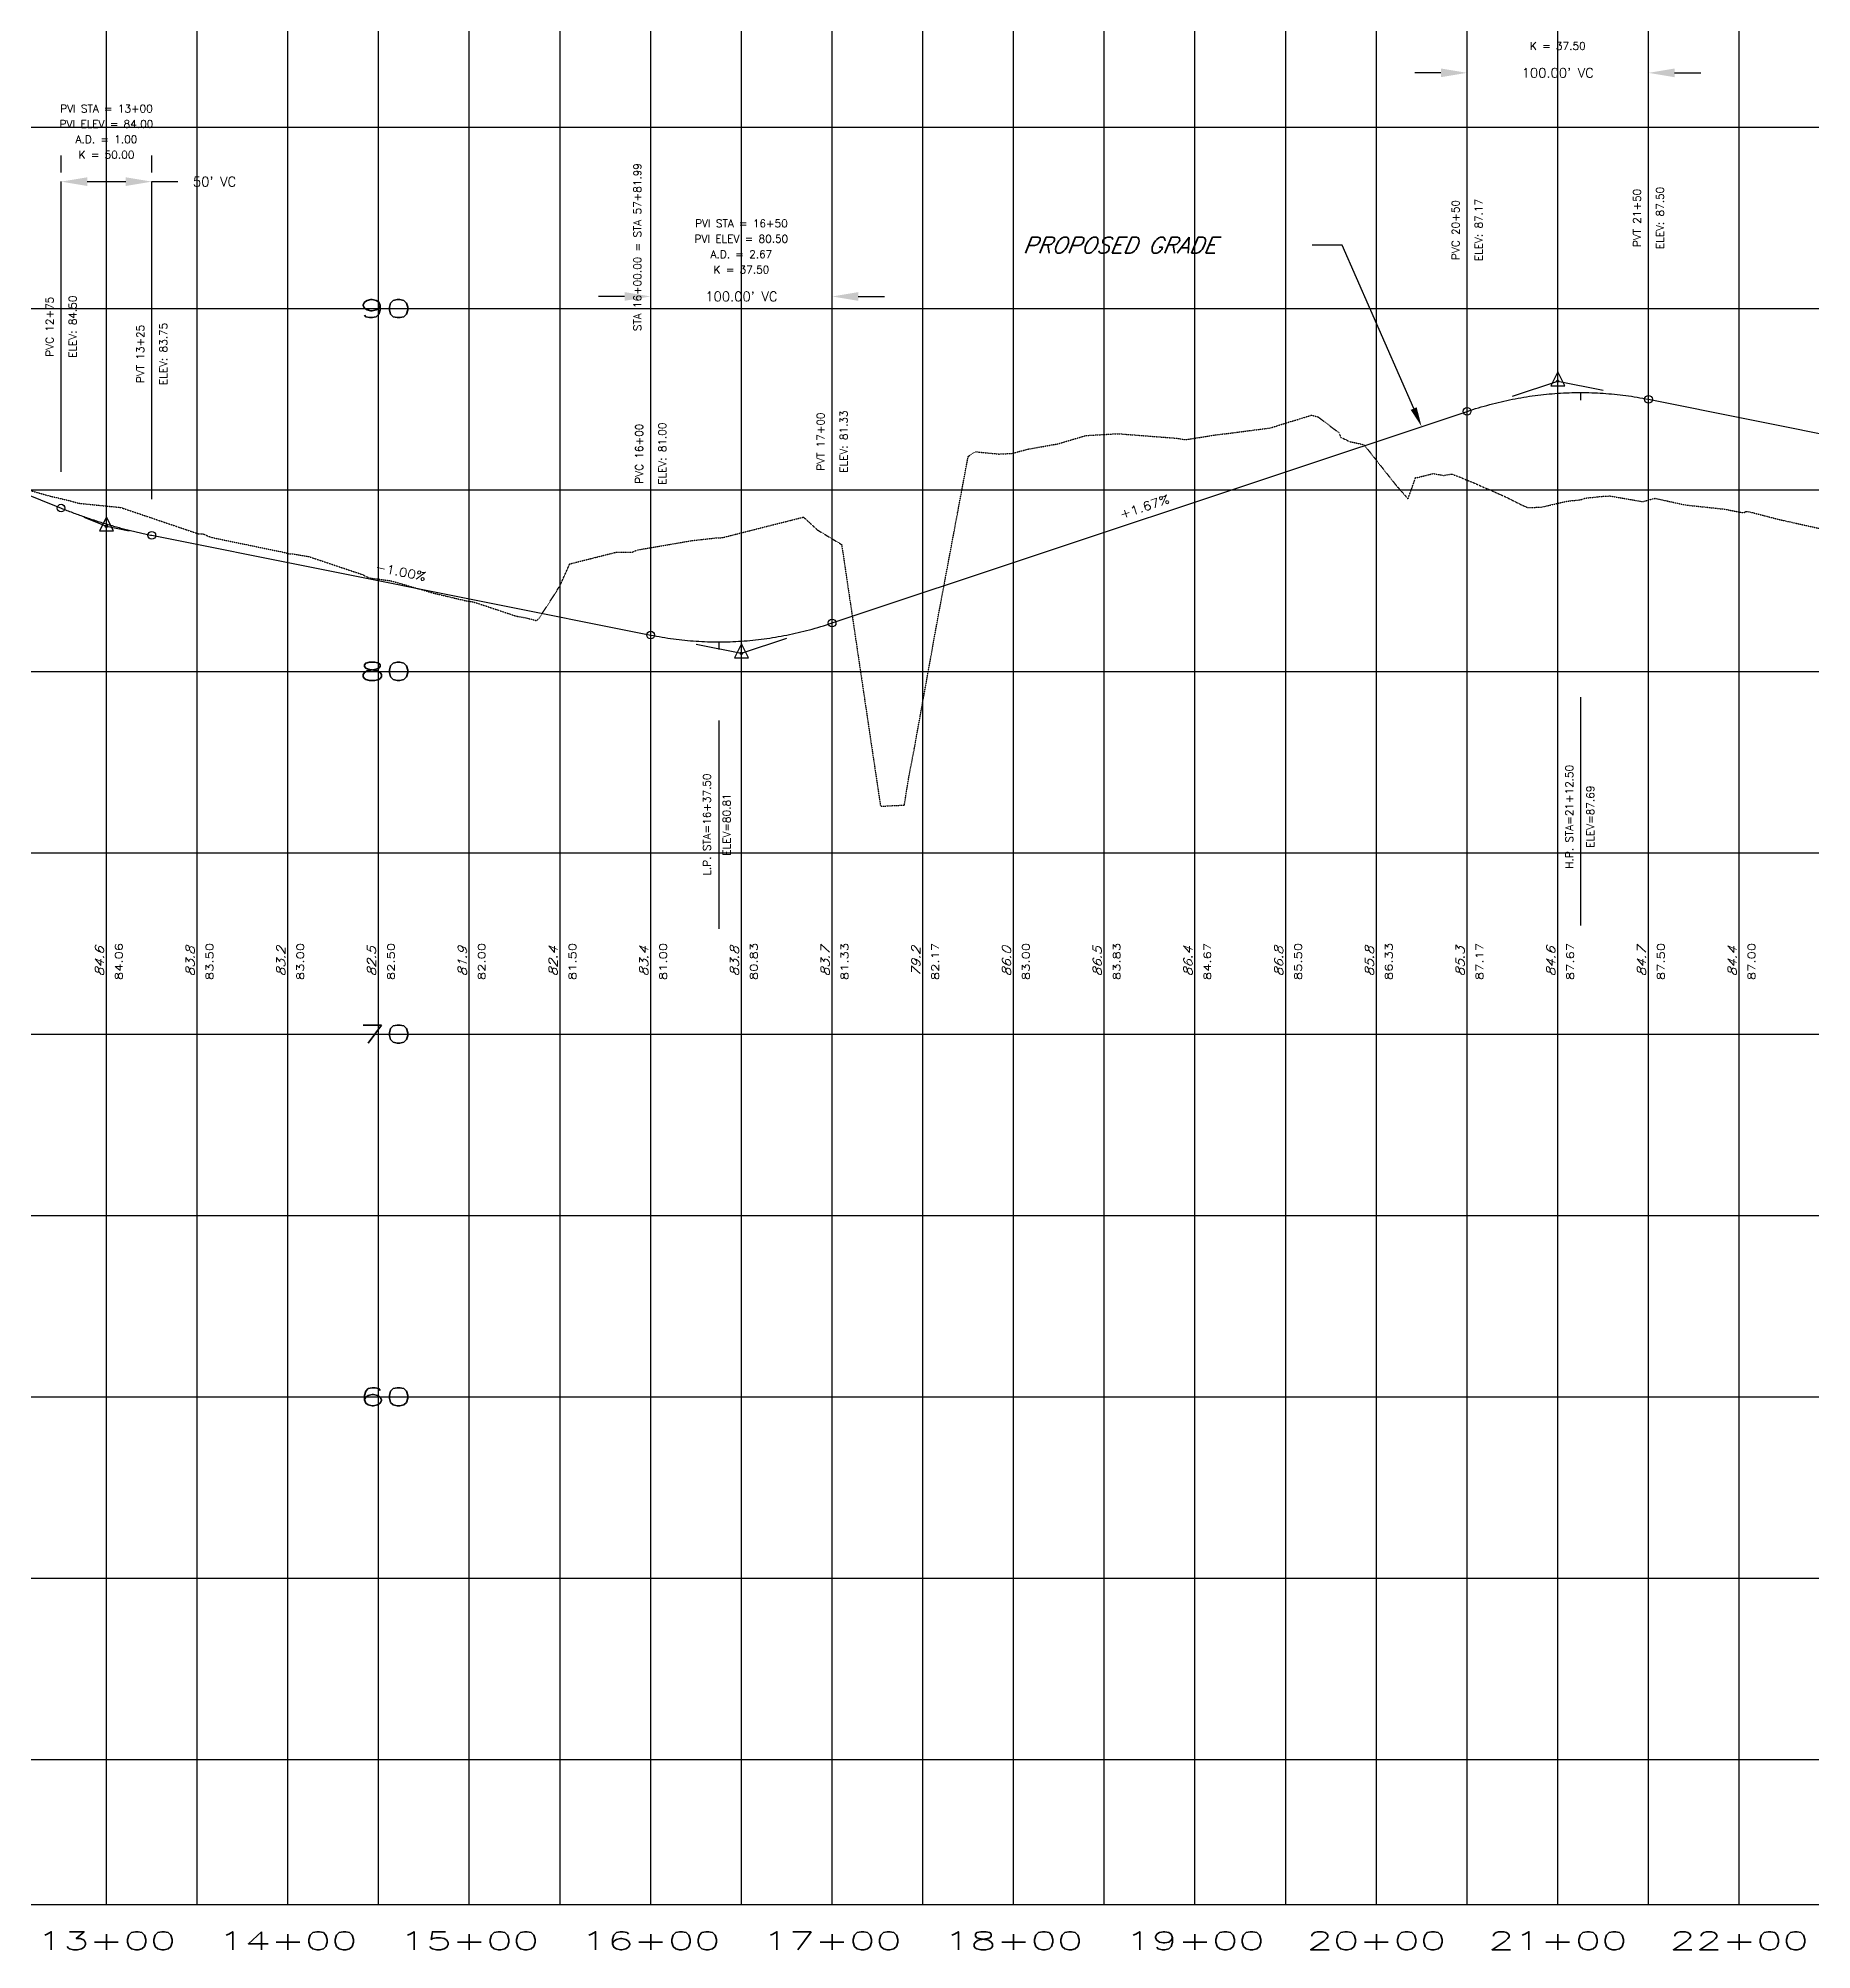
# Model space of a CAD drawing. Header units: inches. Extents: x 42 to 5940, y 215 to 3803.
# Drawn here: x 1392 to 2370, y 215 to 1269 of the extents above; entities that cross this region are included whole.
import ezdxf
from ezdxf.enums import TextEntityAlignment as Align

# ---------------------------------------------------------------- set-up
doc = ezdxf.new("R2010")
doc.units = ezdxf.units.IN
doc.header["$MEASUREMENT"] = 0
doc.linetypes.add('DASHED4', pattern=[0.1875, 0.125, -0.0625])
for name, color, linetype in [('LOOP1PBASE', 6, 'Continuous'), ('LOOP1PEGCT', 3, 'Continuous'), ('LOOP1PFGC', 5, 'Continuous'), ('LOOP1PFGCT', 3, 'Continuous'), ('LOOP1PGRID', 9, 'Continuous'), ('LOOP1PGRIDT', 6, 'Continuous'), ('LOOPPEGC', 3, 'DASHED4'), ('LOOPPFGC', 5, 'Continuous'), ('P2PGT', 5, 'Continuous'), ('P7PGD', 6, 'Continuous'), ('P7PIT', 3, 'Continuous')]:
    doc.layers.add(name, color=color, linetype=linetype)
doc.styles.add('120SL', font='simplex.shx', dxfattribs={"oblique": 22, "height": 8.48})
doc.styles.add('140', font='simplex.shx', dxfattribs={"width": 1.7, "height": 9.944})
doc.styles.add('60', font='simplex.shx', dxfattribs={"width": 1.15, "height": 6})
doc.styles.add('60L', font='simplex.shx', dxfattribs={"height": 5.3})
doc.styles.add('60S', font='simplex.shx', dxfattribs={"width": 1.15, "oblique": 22, "height": 4.8})
doc.styles.add('80CL', font='simplex.shx', dxfattribs={"width": 1.33, "height": 4})
doc.dimstyles.get("Standard").update_dxf_attribs({"dimtxt": 0.18, "dimasz": 0.18, "dimexe": 0.18, "dimexo": 0.0625, "dimgap": 0.09, "dimtad": 0, "dimtih": 1, "dimtoh": 1, "dimdec": 4, "dimzin": 0, "dimdsep": 46, "dimtxsty": 'Standard', "dimcen": 0.09, "dimadec": 0, "dimazin": 0, "dimtfac": 1, "dimtdec": 4, "dimtofl": 0, "dimtmove": 0, "dimatfit": 3, "dimfxl": 1, "dimtolj": 1, "dimtzin": 0, "dimarcsym": 0})

# ---------------------------------------------------------------- blocks, each defined once
blk = doc.blocks.new('PG')
at = {"layer": 'P7PGD'}
for p, q in [((-0.547, 1.251), (-0.753, 1.251)), ((-0.054, 0.124), (-0.547, 1.251))]:
    blk.add_line(p, q, dxfattribs=at)
blk.add_solid([(-0.034, 0.133), (-0.075, 0.115), (0, 0)], dxfattribs=at)
at = {"layer": 'P2PGT', "style": '120SL', "oblique": 22}
blk.add_text('PROPOSED GRADE', height=0.11, dxfattribs=at).set_placement((-2.082, 1.25), align=Align.MIDDLE)
blk = doc.blocks.new('*D17')
at = {"layer": 'DEFPOINTS', "color": 0}
for p in [(2180, 1250), (2280, 1250), (2280, 1250)]:
    blk.add_point(p, dxfattribs=at)
at = {"layer": 'LOOP1PFGCT', "color": 0, "lineweight": -2}
for p, q in [((2180, 1255), (2180, 1264.4)), ((2280, 1255), (2280, 1264.4)), ((2165.6, 1250), (2151.2, 1250)), ((2294.4, 1250), (2308.8, 1250))]:
    blk.add_line(p, q, dxfattribs=at)
at = {"layer": 'LOOP1PFGCT', "color": 0}
for points in [[(2165.6, 1252.4), (2165.6, 1247.6), (2180, 1250)], [(2294.4, 1252.4), (2294.4, 1247.6), (2280, 1250)]]:
    blk.add_solid(points, dxfattribs=at)
at = {"layer": 'LOOP1PFGCT', "color": 0, "insert": (2230, 1250), "char_height": 5.3, "attachment_point": 5, "style": '60L'}
blk.add_mtext("\\A1;100.00' VC", dxfattribs=at)
blk = doc.blocks.new('*D18')
at = {"layer": 'DEFPOINTS', "color": 0}
for p in [(1730, 1126.7), (1830, 1126.7), (1830, 1126.7)]:
    blk.add_point(p, dxfattribs=at)
at = {"layer": 'LOOP1PFGCT', "color": 0, "lineweight": -2}
for p, q in [((1730, 1131.7), (1730, 1141.1)), ((1830, 1131.7), (1830, 1141.1)), ((1715.6, 1126.7), (1701.2, 1126.7)), ((1844.4, 1126.7), (1858.8, 1126.7))]:
    blk.add_line(p, q, dxfattribs=at)
at = {"layer": 'LOOP1PFGCT', "color": 0}
for points in [[(1715.6, 1129.1), (1715.6, 1124.3), (1730, 1126.7)], [(1844.4, 1129.1), (1844.4, 1124.3), (1830, 1126.7)]]:
    blk.add_solid(points, dxfattribs=at)
at = {"layer": 'LOOP1PFGCT', "color": 0, "insert": (1780, 1126.7), "char_height": 5.3, "attachment_point": 5, "style": '60L'}
blk.add_mtext("\\A1;100.00' VC", dxfattribs=at)
blk = doc.blocks.new('*D19')
at = {"layer": 'DEFPOINTS', "color": 0}
for p in [(1405, 1190), (1455, 1190), (1455, 1190)]:
    blk.add_point(p, dxfattribs=at)
at = {"layer": 'LOOP1PFGCT', "color": 0, "lineweight": -2}
for p, q in [((1405, 1195), (1405, 1204.4)), ((1455, 1195), (1455, 1204.4)), ((1419.4, 1190), (1440.6, 1190)), ((1455, 1190), (1469.4, 1190))]:
    blk.add_line(p, q, dxfattribs=at)
at = {"layer": 'LOOP1PFGCT', "color": 0}
for points in [[(1419.4, 1192.4), (1419.4, 1187.6), (1405, 1190)], [(1440.6, 1192.4), (1440.6, 1187.6), (1455, 1190)]]:
    blk.add_solid(points, dxfattribs=at)
at = {"layer": 'LOOP1PFGCT', "color": 0, "insert": (1489.6, 1190), "char_height": 5.3, "attachment_point": 5, "style": '60L'}
blk.add_mtext("\\A1;50' VC", dxfattribs=at)
blk = doc.blocks.new('PVI2')
for p, q in [((0, 0.1), (-0.075, -0.05)), ((0.075, -0.05), (0, 0.1)), ((-0.075, -0.05), (0.075, -0.05))]:
    blk.add_line(p, q)
blk.add_circle((0, 0), 0.0125)
at = {"flags": 1}
for tag, p in [('K', (0, -0.005)), ('LENGTH', (0, -0.033))]:
    blk.add_attdef(tag, text='', height=0.01, dxfattribs=at).set_placement(p, align=Align.CENTER)

msp = doc.modelspace()

# ---------------------------------------------------------------- linework, layer by layer
at = {"layer": 'LOOP1PBASE'}
for p, q in [((100, 320), (5911.991, 320)), ((1430, 240), (1430, 320)), ((1480, 240), (1480, 320)), ((1530, 240), (1530, 320)), ((1580, 240), (1580, 320)), ((1630, 240), (1630, 320)), ((1680, 240), (1680, 320)), ((1730, 240), (1730, 320)), ((1780, 240), (1780, 320)), ((1830, 240), (1830, 320)), ((1880, 240), (1880, 320)), ((1930, 240), (1930, 320)), ((1980, 240), (1980, 320)), ((2030, 240), (2030, 320)), ((2080, 240), (2080, 320)), ((2130, 240), (2130, 320)), ((2180, 240), (2180, 320)), ((2230, 240), (2230, 320)), ((2280, 240), (2280, 320)), ((2330, 240), (2330, 320)), ((100, 240), (5911.991, 240))]:
    msp.add_line(p, q, dxfattribs=at)
at = {"layer": 'LOOP1PFGC'}
for p, q in [((1005, 1170), (1405, 1010)), ((1830, 946.66667), (2180, 1063.33333)), ((1455, 995), (1730, 940))]:
    msp.add_line(p, q, dxfattribs=at)
at = {"layer": 'LOOP1PFGC', "flags": 128}
for points in [[(2180, 1063.33333), (2181.5625, 1063.84766), (2183.125, 1064.34896), (2184.6875, 1064.83724), (2186.25, 1065.3125), (2187.8125, 1065.77474), (2189.375, 1066.22396), (2190.9375, 1066.66016), (2192.5, 1067.08333), (2194.0625, 1067.49349), (2195.625, 1067.89062), (2197.1875, 1068.27474), (2198.75, 1068.64583), (2200.3125, 1069.00391), (2201.875, 1069.34896), (2203.4375, 1069.68099), (2205, 1070), (2206.5625, 1070.30599), (2208.125, 1070.59896), (2209.6875, 1070.87891), (2211.25, 1071.14583), (2212.8125, 1071.39974), (2214.375, 1071.64062), (2215.9375, 1071.86849), (2217.5, 1072.08333), (2219.0625, 1072.28516), (2220.625, 1072.47396), (2222.1875, 1072.64974), (2223.75, 1072.8125), (2225.3125, 1072.96224), (2226.875, 1073.09896), (2228.4375, 1073.22266), (2230, 1073.33333), (2231.5625, 1073.43099), (2233.125, 1073.51562), (2234.6875, 1073.58724), (2236.25, 1073.64583), (2237.8125, 1073.69141), (2239.375, 1073.72396), (2240.9375, 1073.74349), (2242.5, 1073.75), (2244.0625, 1073.74349), (2245.625, 1073.72396), (2247.1875, 1073.69141), (2248.75, 1073.64583), (2250.3125, 1073.58724), (2251.875, 1073.51562), (2253.4375, 1073.43099), (2255, 1073.33333), (2256.5625, 1073.22266), (2258.125, 1073.09896), (2259.6875, 1072.96224), (2261.25, 1072.8125), (2262.8125, 1072.64974), (2264.375, 1072.47396), (2265.9375, 1072.28516), (2267.5, 1072.08333), (2269.0625, 1071.86849), (2270.625, 1071.64062), (2272.1875, 1071.39974), (2273.75, 1071.14583), (2275.3125, 1070.87891), (2276.875, 1070.59896), (2278.4375, 1070.30599), (2280, 1070)], [(1405, 1010), (1405.78125, 1009.68872), (1406.5625, 1009.37988), (1407.34375, 1009.07349), (1408.125, 1008.76953), (1408.90625, 1008.46802), (1409.6875, 1008.16895), (1410.46875, 1007.87231), (1411.25, 1007.57812), (1412.03125, 1007.28638), (1412.8125, 1006.99707), (1413.59375, 1006.71021), (1414.375, 1006.42578), (1415.15625, 1006.1438), (1415.9375, 1005.86426), (1416.71875, 1005.58716), (1417.5, 1005.3125), (1418.28125, 1005.04028), (1419.0625, 1004.77051), (1419.84375, 1004.50317), (1420.625, 1004.23828), (1421.40625, 1003.97583), (1422.1875, 1003.71582), (1422.96875, 1003.45825), (1423.75, 1003.20312), (1424.53125, 1002.95044), (1425.3125, 1002.7002), (1426.09375, 1002.45239), (1426.875, 1002.20703), (1427.65625, 1001.96411), (1428.4375, 1001.72363), (1429.21875, 1001.4856), (1430, 1001.25), (1430.78125, 1001.01685), (1431.5625, 1000.78613), (1432.34375, 1000.55786), (1433.125, 1000.33203), (1433.90625, 1000.10864), (1434.6875, 999.8877), (1435.46875, 999.66919), (1436.25, 999.45312), (1437.03125, 999.2395), (1437.8125, 999.02832), (1438.59375, 998.81958), (1439.375, 998.61328), (1440.15625, 998.40942), (1440.9375, 998.20801), (1441.71875, 998.00903), (1442.5, 997.8125), (1443.28125, 997.61841), (1444.0625, 997.42676), (1444.84375, 997.23755), (1445.625, 997.05078), (1446.40625, 996.86646), (1447.1875, 996.68457), (1447.96875, 996.50513), (1448.75, 996.32812), (1449.53125, 996.15356), (1450.3125, 995.98145), (1451.09375, 995.81177), (1451.875, 995.64453), (1452.65625, 995.47974), (1453.4375, 995.31738), (1454.21875, 995.15747), (1455, 995)], [(1730, 940), (1731.5625, 939.69401), (1733.125, 939.40104), (1734.6875, 939.12109), (1736.25, 938.85417), (1737.8125, 938.60026), (1739.375, 938.35937), (1740.9375, 938.13151), (1742.5, 937.91667), (1744.0625, 937.71484), (1745.625, 937.52604), (1747.1875, 937.35026), (1748.75, 937.1875), (1750.3125, 937.03776), (1751.875, 936.90104), (1753.4375, 936.77734), (1755, 936.66667), (1756.5625, 936.56901), (1758.125, 936.48438), (1759.6875, 936.41276), (1761.25, 936.35417), (1762.8125, 936.30859), (1764.375, 936.27604), (1765.9375, 936.25651), (1767.5, 936.25), (1769.0625, 936.25651), (1770.625, 936.27604), (1772.1875, 936.30859), (1773.75, 936.35417), (1775.3125, 936.41276), (1776.875, 936.48438), (1778.4375, 936.56901), (1780, 936.66667), (1781.5625, 936.77734), (1783.125, 936.90104), (1784.6875, 937.03776), (1786.25, 937.1875), (1787.8125, 937.35026), (1789.375, 937.52604), (1790.9375, 937.71484), (1792.5, 937.91667), (1794.0625, 938.13151), (1795.625, 938.35937), (1797.1875, 938.60026), (1798.75, 938.85417), (1800.3125, 939.12109), (1801.875, 939.40104), (1803.4375, 939.69401), (1805, 940), (1806.5625, 940.31901), (1808.125, 940.65104), (1809.6875, 940.99609), (1811.25, 941.35417), (1812.8125, 941.72526), (1814.375, 942.10937), (1815.9375, 942.50651), (1817.5, 942.91667), (1819.0625, 943.33984), (1820.625, 943.77604), (1822.1875, 944.22526), (1823.75, 944.6875), (1825.3125, 945.16276), (1826.875, 945.65104), (1828.4375, 946.15234), (1830, 946.66667)]]:
    msp.add_lwpolyline(points, dxfattribs=at)
at = {"layer": 'LOOP1PFGCT'}
for p, q in [((2180, 1083.33333), (2180, 1250)), ((2280, 1090), (2280, 1250)), ((1405, 1030), (1405, 1190)), ((1455, 1015), (1455, 1190)), ((1730, 960), (1730, 1126.66667)), ((1830, 966.66667), (1830, 1126.66667)), ((2205, 1071.66667), (2230, 1080)), ((2230, 1080), (2255, 1075)), ((2242.5, 1073.75), (2242.5, 1069.51)), ((1417.5, 1005), (1430, 1000)), ((1430, 1000), (1442.5, 997.5)), ((1780, 930), (1805, 938.33333)), ((1755, 935), (1780, 930)), ((1767.5, 936.25), (1767.5, 932.01)), ((2242.5, 905.70332), (2242.5, 779.84133)), ((1767.5, 892.97026), (1767.5, 778.06105))]:
    msp.add_line(p, q, dxfattribs=at)
for centre in [(2180, 1063.33333), (2280, 1070), (1405, 1010), (1455, 995), (1830, 946.66667), (1730, 940)]:
    msp.add_circle(centre, 2.12, dxfattribs=at)
at = {"layer": 'LOOP1PGRID'}
for p, q in [((1430, 320), (1430, 1920)), ((1480, 320), (1480, 1920)), ((1530, 320), (1530, 1920)), ((1580, 320), (1580, 1920)), ((1630, 320), (1630, 1920)), ((1680, 320), (1680, 1920)), ((1730, 320), (1730, 1920)), ((1780, 320), (1780, 1920)), ((1830, 320), (1830, 1920)), ((1880, 320), (1880, 1920)), ((1930, 320), (1930, 1920)), ((1980, 320), (1980, 1920)), ((2030, 320), (2030, 1920)), ((2080, 320), (2080, 1920)), ((2130, 320), (2130, 1920)), ((2180, 320), (2180, 1920)), ((2230, 320), (2230, 1920)), ((2280, 320), (2280, 1920)), ((2330, 320), (2330, 1920)), ((100, 1220), (5911.991, 1220)), ((100, 1120), (5911.991, 1120)), ((100, 1020), (5911.991, 1020)), ((100, 920), (5911.991, 920)), ((100, 820), (5911.991, 820)), ((100, 720), (5911.991, 720)), ((100, 620), (5911.991, 620)), ((100, 520), (5911.991, 520)), ((100, 420), (5911.991, 420))]:
    msp.add_line(p, q, dxfattribs=at)
at = {"layer": 'LOOPPEGC', "flags": 128}
msp.add_lwpolyline([(100, 1852.53521), (103.74775, 1849.95671), (105.83689, 1849.84653), (116.90705, 1841.89081), (122.22956, 1841.06952), (131.18519, 1835.14973), (131.18678, 1835.20761), (132.44536, 1833.14277), (134.12642, 1831.92217), (147.36943, 1822.36225), (157.52113, 1812.31351), (175.80203, 1804.37002), (176.70368, 1803.28428), (178.1277, 1803.38319), (178.85228, 1802.94789), (179.71899, 1802.41665), (181.88519, 1800.11768), (184.03853, 1797.82772), (187.21295, 1796.36302), (189.05646, 1795.1141), (192.22286, 1793.81256), (196.32336, 1792.18392), (197.11112, 1791.61037), (197.8907, 1791.07978), (201.99573, 1789.28738), (202.88246, 1788.78728), (206.99777, 1787.16205), (207.87621, 1786.66699), (211.99373, 1784.87589), (212.63019, 1784.52718), (216.12414, 1782.74412), (216.74588, 1782.40211), (220.25823, 1780.61028), (221.08572, 1780.28179), (225.26575, 1777.97269), (226.07182, 1777.65217), (230.27182, 1775.49765), (230.70755, 1775.31105), (231.63364, 1775.0175), (234.6318, 1773.68021), (236.25932, 1772.65277), (237.10303, 1771.97368), (256.56914, 1759.3943), (258.85005, 1758.01577), (261.14744, 1756.53719), (262.21475, 1755.88752), (264.53041, 1754.39508), (266.86115, 1752.89514), (269.21528, 1751.2802), (280.24744, 1744.11831), (282.67602, 1742.55079), (283.05427, 1742.35327), (285.50391, 1740.7561), (287.99734, 1739.13068), (290.53431, 1737.47445), (300.85083, 1730.77605), (303.42937, 1729.09235), (304.01193, 1728.66872), (306.64457, 1726.95937), (310.64787, 1723.28358), (313.27921, 1721.47676), (314.64264, 1720.51289), (316.00883, 1719.65271), (316.66287, 1718.68314), (323.49574, 1712.34224), (332.50515, 1705.7432), (335.24254, 1703.33533), (345.76525, 1693.59673), (348.47494, 1691.10053), (350.63704, 1689.25407), (352.80437, 1687.2879), (363.3796, 1677.56212), (366.05517, 1674.55199), (368.75421, 1671.61726), (371.48309, 1668.64705), (374.26304, 1665.51747), (374.76017, 1664.95339), (377.58545, 1662.21974), (380.46039, 1659.44297), (383.37403, 1656.50891), (393.27952, 1647.40646), (397.22487, 1644.42136), (400.76026, 1640.0558), (411.07556, 1630.20847), (421.99139, 1620.87813), (432.72848, 1610.50097), (439.92562, 1605.49469), (442.70706, 1602.60075), (445.45699, 1599.63599), (448.183, 1596.80475), (450.89699, 1593.98067), (451.96279, 1592.78184), (474.3294, 1568.57831), (476.85806, 1566.26331), (479.40558, 1563.82112), (481.93487, 1561.5164), (484.50531, 1559.06763), (486.12915, 1557.64093), (487.77563, 1556.0863), (489.03166, 1554.45616), (493.12375, 1549.12254), (493.89082, 1548.2), (497.00032, 1546.91019), (498.19892, 1547.37615), (508.98054, 1536.69592), (518.60328, 1528.75375), (521.95666, 1526.1348), (525.82869, 1522.92892), (528.31696, 1520.86876), (530.79663, 1518.80933), (532.85784, 1517.37362), (533.67759, 1516.55746), (535.33432, 1515.92872), (538.09915, 1514.17172), (538.47653, 1513.95422), (538.74127, 1513.83637), (538.77066, 1513.75578), (540.27425, 1512.50791), (545.73616, 1505.87229), (546.12897, 1505.02208), (555.88954, 1495.09588), (561.9584, 1488.97255), (565.53494, 1485.35207), (567.20241, 1483.40874), (567.22531, 1483.40874), (576.51334, 1473.0906), (581.72424, 1465.63158), (595.49262, 1451.52432), (596.32858, 1451.17906), (596.35148, 1451.17906), (598.26548, 1450.22219), (609.3141, 1439.32214), (610.53693, 1437.88929), (610.64826, 1437.71524), (616.40376, 1432.25718), (625.45474, 1418.47527), (625.47765, 1418.47527), (627.43332, 1415.48924), (635.02601, 1407.54818), (654.58091, 1387.81384), (654.60381, 1387.81384), (661.92925, 1380.55707), (662.62591, 1379.8241), (662.6294, 1379.81994), (662.67567, 1379.78456), (662.73963, 1379.73876), (662.83361, 1379.6677), (662.98568, 1379.55279), (664.00343, 1378.78428), (683.70708, 1363.39897), (683.72998, 1363.39897), (684.84755, 1362.55071), (692.02184, 1358.10497), (692.09749, 1358.0604), (692.5394, 1357.8), (693.34134, 1357.31659), (693.7615, 1357.06331), (695.68468, 1355.91614), (698.51102, 1354.4159), (701.11822, 1352.70279), (711.22757, 1346.39281), (712.83324, 1345.36202), (712.85614, 1345.36202), (718.41403, 1341.7871), (727.76284, 1336.03093), (731.31365, 1333.88439), (734.68357, 1331.72443), (737.89337, 1329.79033), (738.79578, 1329.21104), (738.81199, 1329.21104), (740.91627, 1327.86361), (743.31788, 1326.31883), (745.71077, 1324.89341), (748.67731, 1322.99572), (751.63868, 1321.10134), (762.31019, 1314.55393), (765.35644, 1312.60195), (768.40516, 1310.77378), (771.13378, 1308.94844), (773.85921, 1307.24682), (786.78061, 1300.85925), (789.78429, 1299.29912), (792.77022, 1297.62594), (795.76658, 1295.95025), (798.75104, 1294.39736), (801.74191, 1292.72489), (804.72705, 1291.05216), (807.71291, 1289.49851), (810.6995, 1287.82499), (823.8958, 1281.40485), (826.45007, 1279.99562), (829.00152, 1278.58728), (831.93605, 1276.70782), (834.87367, 1274.82554), (837.81637, 1272.94001), (840.77091, 1271.04606), (863.23591, 1257.45935), (866.13559, 1255.48353), (869.02968, 1253.62344), (871.94034, 1251.75734), (874.85613, 1249.88794), (877.45719, 1248.13126), (880.06057, 1246.49033), (882.56003, 1245.4321), (886.89825, 1241.55651), (889.38214, 1240.09166), (900.2051, 1234.19067), (903.14983, 1232.65583), (906.104, 1231.11829), (909.06822, 1229.69995), (912.02732, 1228.16599), (914.97925, 1226.75574), (917.92181, 1225.23226), (920.86136, 1223.70833), (931.57653, 1217.87646), (934.56976, 1216.44165), (935.7882, 1215.84507), (936.99719, 1215.12846), (939.98518, 1213.22113), (942.96297, 1211.1964), (948.92286, 1207.15207), (957.61367, 1201.2588), (963.49334, 1197.26582), (965.8737, 1195.62418), (967.74932, 1194.45327), (969.62216, 1193.16884), (972.54564, 1191.41958), (975.46045, 1189.67112), (986.86791, 1181.89774), (989.74698, 1180.17393), (992.62105, 1178.33844), (995.49011, 1176.62073), (998.34955, 1174.90479), (1001.0568, 1173.30769), (1003.76678, 1171.70792), (1015.86466, 1164.94505), (1018.72514, 1163.2274), (1021.59263, 1161.50825), (1021.67856, 1161.4237), (1027.4079, 1157.98195), (1033.15716, 1154.5268), (1045.10415, 1147.8), (1047.80545, 1146.19045), (1050.5129, 1144.58153), (1051.88632, 1144.02819), (1053.40109, 1143.38201), (1056.40165, 1142.22392), (1059.51954, 1140.90178), (1068.87515, 1137.34699), (1071.97053, 1136.14774), (1075.19381, 1134.92685), (1078.50863, 1133.53535), (1079.22785, 1133.25937), (1082.57984, 1132.84113), (1088.78732, 1130.48247), (1092.22998, 1130.06238), (1094.58292, 1129.69402), (1094.59854, 1129.69402), (1095.70674, 1129.49361), (1099.31506, 1128.98623), (1101.42909, 1128.64827), (1103.60686, 1128.30319), (1111.27866, 1126.49305), (1114.97601, 1125.24276), (1118.81818, 1123.78185), (1122.84117, 1122.4481), (1126.95948, 1120.91306), (1129.17825, 1120.22591), (1131.99557, 1119.83724), (1137.29514, 1119.09001), (1137.31075, 1119.09001), (1140.50101, 1118.5375), (1141.84185, 1118.28931), (1143.07476, 1118.06168), (1149.45561, 1117.06231), (1155.68283, 1115.03355), (1163.45782, 1115.35269), (1164.23937, 1115.20451), (1167.27469, 1114.89012), (1180.00735, 1110.78754), (1180.02297, 1110.78754), (1180.6328, 1110.57115), (1188.42064, 1106.9547), (1194.91868, 1105.20513), (1198.20417, 1102.38685), (1206.99627, 1095.19947), (1213.22491, 1090.24674), (1215.57451, 1089.27441), (1218.53479, 1087.00145), (1222.71957, 1085.09287), (1222.73518, 1085.09287), (1226.59265, 1083.24565), (1231.81521, 1079.62882), (1234.09415, 1078.15043), (1236.12656, 1076.82936), (1236.2045, 1076.83561), (1249.49608, 1074.57139), (1251.27939, 1074.38846), (1252.9474, 1074.27889), (1256.06298, 1073.97667), (1257.23524, 1073.82027), (1265.43179, 1070.13474), (1265.4474, 1070.13474), (1270.56807, 1067.75455), (1271.47852, 1067.32996), (1274.76184, 1066.98648), (1279.30022, 1066.40373), (1290.37009, 1062.18238), (1291.50298, 1061.74221), (1291.97528, 1061.5567), (1296.8225, 1064.34833), (1300.54649, 1073.71569), (1305.19286, 1080.38167), (1312.3556, 1094.9539), (1313.0915, 1095.52431), (1316.21023, 1071.43968), (1319.23282, 1044.95722), (1320.05248, 1044.53228), (1323.59132, 1041.991), (1330.83932, 1043.55129), (1333.231, 1042.10379), (1339.67767, 1038.98884), (1344.28861, 1036.87955), (1350.51843, 1046.13805), (1351.61535, 1049.64371), (1352.25995, 1051.73239), (1352.82241, 1053.42149), (1354.31092, 1059.95007), (1356.67213, 1060.78573), (1363.11958, 1040.21741), (1366.09759, 1035.14469), (1367.87689, 1030.71723), (1371.8583, 1024.87415), (1372.80151, 1023.4845), (1378.64324, 1022.10154), (1384.16295, 1020.7911), (1388.93028, 1019.42636), (1392.55512, 1018.38535), (1395.40392, 1017.57398), (1397.70132, 1016.92063), (1410.11282, 1013.99716), (1412.93514, 1013.1482), (1413.59515, 1012.92939), (1415.47224, 1012.59814), (1437.66286, 1010.3823), (1437.91935, 1010.38979), (1438.02648, 1010.36496), (1438.55533, 1010.14387), (1438.56921, 1010.14015), (1438.6056, 1010.12777), (1438.64403, 1010.11466), (1438.72656, 1010.08785), (1438.76982, 1010.07429), (1438.95404, 1009.95945), (1480.73761, 995.80985), (1483.1144, 995.79426), (1484.61656, 995.17816), (1485.37646, 994.87633), (1486.13365, 994.54449), (1486.46769, 994.42741), (1486.80316, 994.30938), (1487.55161, 994.01646), (1488.29661, 993.75567), (1528.78437, 985.41424), (1529.70405, 985.07945), (1530.16041, 984.95047), (1530.59981, 984.80973), (1530.61276, 984.81075), (1531.03248, 984.81597), (1531.42408, 984.81987), (1532.11369, 984.87), (1538.33068, 983.82501), (1541.4285, 983.32011), (1570.97534, 973.40592), (1572.21089, 972.77909), (1573.54718, 972.16661), (1574.9866, 971.50685), (1575.05464, 971.50462), (1576.61788, 971.26125), (1578.30751, 971.06785), (1580.1382, 970.78686), (1582.12696, 970.55727), (1584.24898, 970.24464), (1586.54251, 969.98877), (1586.84703, 969.89422), (1610.09788, 963.1804), (1612.8338, 962.53225), (1615.66766, 961.86072), (1618.62817, 961.1577), (1621.66109, 960.4373), (1624.75741, 959.7039), (1627.96961, 958.94324), (1631.37934, 958.44192), (1632.07466, 958.31655), (1635.34267, 957.26574), (1638.84267, 956.14033), (1646.92639, 953.38031), (1655.88521, 950.42085), (1660.86154, 949.58104), (1667.22774, 947.9426), (1668.61495, 949.52225), (1670.71368, 952.7569), (1678.2145, 964.34521), (1680.67257, 968.73499), (1685.33765, 979.22711), (1710.97381, 985.68493), (1719.92107, 985.79112), (1722.66934, 986.90236), (1752.18203, 992.01976), (1766.25782, 993.60408), (1767.8631, 993.57409), (1768.27936, 993.51096), (1770.08466, 993.87695), (1814.20669, 1005.03712), (1821.97527, 997.89386), (1835.24463, 989.8918), (1850.71188, 885.62676), (1856.68959, 845.58509), (1864.89806, 846.04129), (1869.80203, 846.2), (1872.25367, 861.53341), (1874.858, 874.91851), (1887.89014, 947.09324), (1904.98342, 1038.46047), (1908.9713, 1041.07324), (1922.01535, 1039.80894), (1929.12328, 1040.16236), (1938.06106, 1042.5468), (1954.24721, 1045.39591), (1969.81502, 1050.00668), (1987.36523, 1051.03723), (2020.303, 1048.50879), (2024.57703, 1047.70543), (2041.9375, 1050.44972), (2044.35403, 1050.7844), (2047.13276, 1051.04563), (2053.15523, 1051.82935), (2061.34412, 1052.89716), (2071.65439, 1054.20134), (2071.73638, 1054.22952), (2072.94649, 1054.64557), (2082.02524, 1057.51846), (2084.66159, 1058.28141), (2086.3587, 1058.77453), (2094.24245, 1061.23065), (2094.24527, 1061.23534), (2097.86757, 1060.30173), (2109.24392, 1051.63616), (2109.37089, 1051.28604), (2109.37446, 1051.27822), (2109.39276, 1051.27822), (2110.34639, 1049.06719), (2115.38857, 1046.66515), (2115.47749, 1046.63138), (2116.37127, 1046.45353), (2120.64312, 1045.53171), (2123.19995, 1044.92792), (2141.04998, 1022.35971), (2145.82074, 1016.95901), (2145.83903, 1016.95901), (2147.42161, 1015.06294), (2151.61727, 1026.79821), (2152.47663, 1026.83854), (2161.35268, 1029.04773), (2167.15271, 1028.03419), (2171.42575, 1028.77686), (2175.15426, 1027.45728), (2181.20998, 1024.89463), (2182.26701, 1024.5114), (2182.28531, 1024.5114), (2185.78635, 1023.00194), (2201.26416, 1016.18377), (2209.6541, 1011.9417), (2213.55344, 1010.2314), (2218.71328, 1010.47225), (2218.73158, 1010.47225), (2220.64613, 1010.46105), (2234.22549, 1013.62901), (2236.8004, 1014.02208), (2241.46854, 1014.47402), (2242.72127, 1014.73107), (2243.74719, 1014.8851), (2244.8201, 1015.45932), (2255.15955, 1016.54417), (2255.17785, 1016.54417), (2258.785, 1016.70473), (2276.90642, 1013.57775), (2282.45129, 1015.11764), (2282.45897, 1015.11764), (2283.58009, 1015.41312), (2300.10116, 1011.76433), (2321.681, 1009.44611), (2332.48637, 1007.39916), (2333.78012, 1008.20706), (2335.84535, 1007.90472), (2352.11171, 1003.68882), (2388.79857, 995.58108), (2393.21391, 995.71211), (2398.47582, 995.81746), (2427.17221, 999.04295), (2447.17441, 990.14156), (2462.8805, 984.78883), (2479.75726, 980.00767), (2504.30204, 976.17464), (2508.14702, 976.08708), (2526.95907, 975.86251), (2536.84814, 978.03226), (2561.46211, 982.40213), (2577.84997, 981.22568), (2600.46527, 982.35536), (2616.89003, 990.55263), (2617.28072, 990.66058), (2617.57539, 990.77921), (2644.2011, 995.4854), (2665.28619, 1000.22291), (2678.04826, 998.87975), (2683.9997, 999.69859), (2688.67162, 1000.26459), (2720.25785, 1009.31893), (2724.5828, 1009.92219), (2724.59923, 1009.92219), (2727.84041, 1010.21364), (2728.25983, 1010.32089), (2732.38426, 1011.03104), (2756.23435, 1013.92793), (2756.24213, 1013.92793), (2757.37989, 1014.04337), (2767.98932, 1014.87112), (2795.64247, 1020.1896), (2798.45928, 1020.68729), (2801.83099, 1021.80396), (2825.26709, 1032.50728), (2853.28292, 1035.62079), (2865.32953, 1039.09363), (2872.9597, 1039.94003), (2885.99257, 1046.35622), (2892.29078, 1046.38582), (2904.02428, 1047.27431), (2916.69562, 1050.24693), (2926.98084, 1094.17214), (2927.63801, 1097.00564), (2928.78694, 1096.629), (2933.45855, 1096.70263), (2933.72473, 1094.98306), (2934.40098, 1094.34139), (2947.45254, 1029.08451), (2951.80364, 1007.58779), (2952.38275, 1007.56737), (2954.9477, 1006.40846), (2973.88796, 999.02089), (2986.29729, 993.82335), (3012.90124, 986.8103), (3045.75766, 980.66099), (3048.05813, 980.32093), (3049.26567, 979.76819), (3049.94954, 979.52553), (3065.51295, 975.70108), (3073.26562, 973.49619), (3102.43753, 965.59545), (3102.46037, 965.59545), (3118.11422, 961.83931), (3118.63501, 961.82345), (3120.60411, 961.73284), (3131.63228, 962.39501), (3131.65513, 962.39501), (3141.21173, 963.18352), (3160.82703, 959.2908), (3160.84988, 959.2908), (3171.06021, 957.75258), (3178.78052, 953.82125), (3190.02178, 950.40146), (3190.04463, 950.40146), (3202.46149, 946.87331), (3215.49575, 945.51063), (3219.21653, 945.24578), (3219.23938, 945.24578), (3227.81996, 944.59971), (3231.14492, 944.38491), (3248.41129, 942.4147), (3248.43413, 942.4147), (3277.60604, 939.0325), (3277.62889, 939.0325), (3280.25048, 938.72945), (3281.41527, 938.69363), (3282.18797, 938.70589), (3306.80079, 939.84739), (3306.82364, 939.84739), (3328.79727, 941.00253), (3332.50773, 940.42253), (3335.99554, 939.65339), (3336.01839, 939.65339), (3358.64626, 934.81698), (3358.65692, 934.81698), (3362.56239, 933.99772), (3386.95189, 930.56683), (3418.62716, 928.4172), (3419.41273, 928.29116), (3421.24898, 928.1837), (3442.12079, 925.86255), (3475.43548, 922.38453), (3497.28969, 920.33532), (3513.05985, 919.59981), (3546.87907, 916.58431), (3549.0534, 916.38578), (3552.45858, 916.66217), (3578.66694, 926), (3591.25609, 927.97913), (3600.32724, 932.29707), (3601.89432, 932.04586), (3623.4792, 941.58069), (3651.96817, 958.54613), (3657.76787, 959.791), (3662.61695, 960.81393), (3663.19002, 960.87569), (3685.38531, 960.67476), (3688.2243, 960.83848), (3696.63551, 966.33429), (3697.09937, 966.56578), (3698.26172, 967.83542), (3699.20826, 968.04799), (3705.09671, 982.14226), (3707.82536, 987.34026), (3721.23372, 1001.27854), (3740.69651, 1017.83451), (3741.61768, 1018.64699), (3742.53282, 1019.02425), (3746.9401, 1015.67722), (3747.05033, 1015.57556), (3756.19867, 1021.20284), (3758.45792, 1026.44859), (3762.6616, 1030.93865), (3774.15522, 1037.16698), (3781.05559, 1038.33151), (3797.86511, 1031.94194), (3805.06787, 1037.77019), (3811.64493, 1040.37742), (3826.88519, 1029.93291), (3833.19259, 1030.66393), (3833.21629, 1030.66393), (3846.7149, 1018.72546), (3861.34101, 1015.9637), (3861.36471, 1015.9637), (3864.50711, 1012.13165), (3882.15827, 970.95078), (3889.48943, 954.80479), (3889.51313, 954.80479), (3891.78444, 947.47678), (3908.02792, 894.4211), (3910.86808, 887.94377), (3917.63785, 876.64275), (3917.66155, 876.64275), (3925.14295, 856.10347), (3936.91381, 838.92246), (3945.78627, 832.45422), (3945.80997, 832.45422), (3948.16079, 828.30398), (3957.35937, 839.66093), (3961.88229, 846.56775), (3973.93469, 885.50697), (3973.95839, 885.50697), (3976.97116, 892.02241), (3981.1677, 902.02173), (3987.05702, 922.53466), (3992.47921, 943.79741), (4002.08311, 974.60811), (4002.10681, 974.60811), (4005.33131, 981.86709), (4015.73031, 1024.37425), (4020.02646, 1037.86905), (4030.23153, 1068.72147), (4030.25523, 1068.72147), (4031.50403, 1071.79511), (4033.74202, 1071.91924), (4035.63303, 1069.24943), (4040.7277, 1068.50104), (4042.21743, 1069.26741), (4053.6223, 1116.58823), (4055.57966, 1123.87494), (4055.83352, 1124.16733), (4058.37995, 1119.2057), (4058.40365, 1119.2057), (4059.51443, 1116.96593), (4063.59401, 1096.19337), (4063.69739, 1095.70214), (4063.69755, 1095.70214), (4070.71636, 1062.28572), (4079.4405, 1057.06184), (4094.44473, 1060.65164), (4105.28979, 1063.16604), (4112.24336, 1059.38466), (4142.45309, 1051.14453), (4161.64011, 1049.7166), (4166.97625, 1051.35658), (4174.55687, 1046.72902), (4177.84726, 1046.57469), (4193.19969, 1045.15051), (4197.8976, 1045.62367), (4207.29696, 1041.00652), (4242.23538, 1032.88083), (4247.78466, 1030.65021), (4293.8838, 1020.76199), (4294.45346, 1020.65673), (4294.9904, 1020.47201), (4295.52802, 1020.35603), (4321.24097, 1015.46199), (4329.75442, 1014.68388), (4344.07232, 1009.26014), (4349.75371, 1008.2255), (4370.90198, 996.11335), (4386.05031, 996.69716), (4394.2524, 991.18545), (4399.78232, 990.59065), (4403.53665, 990.09482), (4425.32525, 979.21488), (4440.36557, 974.39622), (4440.38199, 974.39622), (4440.5131, 974.35138), (4462.33665, 978.37609), (4466.21143, 976.46984), (4474.09988, 973.73883), (4480.96524, 969.00401), (4480.98166, 969.00401), (4490.38785, 962.49255), (4505.44576, 956.04822), (4506.30864, 953.53732), (4508.78639, 951.35185), (4508.79167, 951.35185), (4512.33249, 948.07635), (4513.05212, 947.9629), (4528.8072, 930.84103), (4539.06198, 926.4191), (4545.78036, 916.4827), (4566.94033, 913.06066), (4567.12685, 912.80221), (4567.26124, 913.87885), (4574.411, 964.52347), (4575.35125, 954.84783), (4580.21398, 904.30278), (4589.00042, 907.20938), (4607.71568, 913.97768), (4610.90214, 916.17551), (4612.4582, 917.85686), (4617.81793, 915.13769), (4634.76998, 925.6281), (4642.97115, 931.43434), (4648.36603, 935.61439), (4658.55807, 942.52872), (4662.12839, 940.56358), (4662.16317, 940.56358), (4663.375, 940.08041), (4680.79966, 948.22923), (4681.32042, 948.3349), (4681.3552, 948.3349), (4694.67449, 950.73789), (4698.7451, 952.90651), (4700.51244, 942.54894), (4700.54722, 942.54894), (4711.91852, 852.69427), (4719.70447, 788.83696), (4719.73925, 788.83696), (4722.0324, 766.22552), (4725.21185, 738.57166), (4726.1505, 729.65401), (4727.64081, 711.82097), (4732.98754, 670.46033), (4736.73133, 640.33944), (4738.35956, 637.83729), (4738.89649, 636.51752), (4738.93127, 636.51752), (4740.58268, 632.25694), (4747.84364, 611.58522), (4749.52043, 608.88593), (4758.08852, 607.10591), (4758.1233, 607.10591), (4768.36584, 606.17815), (4777.28054, 604.17287), (4777.31532, 604.17287), (4778.71197, 604.14435), (4783.73331, 606.46896), (4787.47923, 607.56085), (4787.48441, 607.56085), (4787.96665, 607.71942), (4795.77237, 611.19416), (4806.13233, 613.88236), (4816.8457, 599.25152), (4819.45009, 595.74745), (4820.54709, 594.27094), (4821.15082, 593.43188), (4824.59526, 591.62418), (4832.55283, 589.76166), (4848.32541, 586.94199), (4856.34628, 585.67388), (4866.56828, 579.64392), (4890.98006, 574.26734), (4921.4396, 572.79151), (4933.04399, 573.2614), (4936.88936, 573.39793), (4947.78405, 574.21335), (4966.46939, 574.07323), (4973.62724, 574.44257), (4973.64367, 574.44257), (4975.62751, 574.51144), (5012.59482, 568.42427), (5014.22691, 568.09871), (5014.24334, 568.09871), (5027.47748, 565.19357), (5049.57112, 570.23705), (5054.82659, 571.90362), (5054.84301, 571.90362), (5078.08302, 579.29318), (5095.42626, 579.55743), (5095.44268, 579.55743), (5101.8234, 579.63237), (5128.17271, 582.244), (5136.02593, 581.19918), (5136.04236, 581.19918), (5143.79116, 580.07944), (5170.40279, 579.73413), (5176.6256, 578.98871), (5176.64203, 578.98871), (5178.47004, 578.77164), (5215.23385, 585.48), (5217.22528, 586.13407), (5217.2417, 586.13407), (5229.86573, 589.92717), (5235.74017, 590.01259), (5254.00215, 593.78034), (5257.82495, 594.56503), (5257.84138, 594.56503), (5266.37024, 596.17959), (5273.24245, 598.16305), (5284.09615, 593.97466), (5288.6912, 603.8515), (5290.92025, 610.15329), (5298.42462, 635.31952), (5298.44105, 635.31952), (5298.51654, 635.54478), (5306.36846, 662.60671), (5306.36859, 662.60671), (5312.95231, 684.91822), (5325.69335, 725.16143), (5339.24452, 753.3529), (5351.89077, 783.8603), (5361.53177, 814.96807), (5387.27606, 885.21534), (5397.45307, 892.32579), (5405.39819, 895.24571), (5448.03141, 920.30804), (5456.22057, 925.42548), (5456.86774, 925.4023), (5459.91288, 926.39144), (5466.0063, 940.2052), (5492.79773, 1001.18915), (5499.29358, 1001.67505), (5516.36172, 1008.40064), (5516.92947, 1005.68944), (5523.9114, 1004.54229), (5538.07962, 994.44485), (5550.60616, 986.59092), (5552.85239, 986.06224), (5555.44531, 983.79752), (5561.0221, 966.82451), (5564.06132, 957.9285), (5568.01696, 946.31896), (5570.2755, 947.01008), (5573.58242, 948.02719), (5586.46909, 952.19167), (5592.1765, 954.00626), (5596.01336, 955.22403), (5598.78132, 956.10435), (5600.86835, 956.82504), (5602.49657, 957.33216), (5603.46723, 957.61812), (5604.30374, 957.86474), (5605.30888, 958.2117), (5606.15596, 958.50439), (5615.10288, 960.86176), (5624.71628, 961.61239), (5635.70105, 955.74942), (5638.00604, 955.1316), (5640.83133, 954.37097), (5644.38504, 953.41423), (5648.99987, 952.1707), (5653.65682, 950.93117), (5665.87822, 999.51364), (5666.05603, 1000.19962), (5666.09769, 1000.20432), (5666.11329, 1000.20294), (5677.82679, 1000.76205), (5685.21022, 1001.05224), (5702.46416, 1001.01535), (5702.49121, 1001.01535), (5702.99086, 1001.00666), (5718.7183, 997.55413), (5727.12858, 997.98), (5727.15563, 997.98), (5728.61781, 997.99038), (5746.74751, 996.25982), (5751.793, 995.59525), (5751.82005, 995.59525), (5758.99182, 994.38975), (5770.43273, 995.90056), (5776.45742, 994.76099), (5776.48448, 994.76099), (5787.34482, 991.93539), (5801.08856, 990.66624), (5801.1155, 990.66624), (5812.82863, 989.16463), (5823.77972, 987.33648), (5836.61306, 984.74852), (5863.07835, 988.17347)], dxfattribs=at)
at = {"layer": 'LOOPPFGC'}
msp.add_line((2280, 1070), (3220, 882), dxfattribs=at)

# ---------------------------------------------------------------- block references
at = {"xscale": 80, "yscale": 80, "zscale": 80}
msp.add_blockref('PG', (2154.92194, 1054.97398), dxfattribs=at)
at = {"layer": 'LOOP1PFGCT', "xscale": 50.90036014405769, "yscale": 50.90036014405769, "zscale": 50.90036014405764}
for p in [(2230, 1080), (1430, 1000), (1780, 930)]:
    msp.add_blockref('PVI2', p, dxfattribs=at)

# ---------------------------------------------------------------- texts
at = {"layer": 'LOOP1PBASE', "style": '140', "width": 1.7}
for s, p in [('13+00', (1430, 220.06899)), ('14+00', (1530, 220.06899)), ('15+00', (1630, 220.06899)), ('16+00', (1730, 220.06899)), ('17+00', (1830, 220.06899)), ('18+00', (1930, 220.06899)), ('19+00', (2030, 220.06899)), ('20+00', (2130, 220.06899)), ('21+00', (2230, 220.06899)), ('22+00', (2330, 220.06899))]:
    msp.add_text(s, height=9.944, dxfattribs=at).set_placement(p, align=Align.MIDDLE_CENTER)
at = {"layer": 'LOOP1PEGCT', "style": '60S', "oblique": 22, "width": 1.15}
for s, p in [('83.7', (1830, 760)), ('84.7', (2280, 760)), ('84.6', (1430, 760)), ('83.8', (1480, 760)), ('83.2', (1530, 760)), ('82.5', (1580, 760)), ('81.9', (1630, 760)), ('82.4', (1680, 760)), ('83.4', (1730, 760)), ('83.8', (1780, 760)), ('79.2', (1880, 760)), ('86.0', (1930, 760)), ('86.5', (1980, 760)), ('86.4', (2030, 760)), ('86.8', (2080, 760)), ('85.8', (2130, 760)), ('85.3', (2180, 760)), ('84.6', (2230, 760)), ('84.4', (2330, 760))]:
    msp.add_text(s, height=4.8, rotation=90, dxfattribs=at).set_placement(p, align=Align.BOTTOM_CENTER)
at = {"layer": 'LOOP1PFGCT', "style": '60L'}
for s, p in [('K = 37.50', (2230, 1262.72)), ('PVI ELEV = 84.00', (1430, 1219.68)), ('PVI STA = 13+00', (1430, 1228.16)), ('A.D. = 1.00', (1430, 1211.2)), ('K = 50.00', (1430, 1202.72)), ('PVI ELEV = 80.50', (1780, 1156.34667)), ('PVI STA = 16+50', (1780, 1164.82667)), ('A.D. = 2.67', (1780, 1147.86667)), ('K = 37.50', (1780, 1139.38667))]:
    msp.add_text(s, height=4.24, dxfattribs=at).set_placement(p, align=Align.CENTER)
for s, p in [('PVT 21+50', (2275.76, 1170)), ('PVC 20+50', (2175.76, 1163.33333)), ('PVC 12+75', (1400.76, 1110)), ('PVT 13+25', (1450.76, 1095)), ('PVC 16+00', (1725.76, 1040)), ('PVT 17+00', (1825.76, 1046.66667)), ('H.P. STA=21+12.50', (2238.48, 839.81411)), ('L.P. STA=16+37.50', (1763.06796, 835.51565)), ('ELEV=87.69', (2250.09445, 839.81411)), ('ELEV=80.81', (1773.96442, 835.51565))]:
    msp.add_text(s, height=4.24, rotation=90, dxfattribs=at).set_placement(p, align=Align.CENTER)
for s, p in [('ELEV: 87.50', (2284.24, 1170)), ('ELEV: 87.17', (2184.24, 1163.33333)), ('ELEV: 84.50', (1409.24, 1110)), ('ELEV: 83.75', (1459.24, 1095)), ('ELEV: 81.00', (1734.24, 1040)), ('ELEV: 81.33', (1834.24, 1046.66667))]:
    msp.add_text(s, height=4.24, rotation=90, dxfattribs=at).set_placement(p, align=Align.TOP_CENTER)
at = {"layer": 'LOOP1PFGCT', "style": '60', "width": 1.15}
for s, rotation, p in [('+1.67%', 18.43495, (2003.43294, 1007.08851)), ('-1.00%', 348.69006667, (1591.45529, 971.15489))]:
    msp.add_text(s, height=4.8, rotation=rotation, dxfattribs=at).set_placement(p, align=Align.BOTTOM_CENTER)
at = {"layer": 'LOOP1PFGCT', "style": '80CL', "width": 1.33}
for s, p in [('84.06', (1434.8373, 760)), ('83.50', (1484.8373, 760)), ('83.00', (1534.8373, 760)), ('82.50', (1584.8373, 760)), ('82.00', (1634.8373, 760)), ('81.50', (1684.8373, 760)), ('81.00', (1734.8373, 760)), ('81.00', (1734.8373, 760)), ('80.83', (1784.8373, 760)), ('81.33', (1834.8373, 760)), ('81.33', (1834.8373, 760)), ('82.17', (1884.8373, 760)), ('83.00', (1934.8373, 760)), ('83.83', (1984.8373, 760)), ('84.67', (2034.8373, 760)), ('85.50', (2084.8373, 760)), ('86.33', (2134.8373, 760)), ('87.17', (2184.8373, 760)), ('87.17', (2184.8373, 760)), ('87.67', (2234.8373, 760)), ('87.50', (2284.8373, 760)), ('87.50', (2284.8373, 760)), ('87.00', (2334.8373, 760))]:
    msp.add_text(s, height=4, rotation=90, dxfattribs=at).set_placement(p, align=Align.TOP_CENTER)
at = {"layer": 'LOOP1PGRIDT', "style": '140', "width": 1.7}
for s, p in [('90', (1598.24624, 1120)), ('80', (1598.24624, 920)), ('70', (1598.24624, 720)), ('60', (1598.24624, 520))]:
    msp.add_text(s, height=9.944, dxfattribs=at).set_placement(p, align=Align.MIDDLE_RIGHT)
at = {"layer": 'P7PIT', "style": '60L'}
msp.add_text('STA 16+00.00 = STA 57+81.99', height=4.24, rotation=90, dxfattribs=at).set_placement((1724.79584, 1107.55403))

# ---------------------------------------------------------------- dimensions: what is measured, and where the dimension line sits
at = {"layer": 'LOOP1PFGCT'}
for base, p1, p2, text, picture, middle in [((2280, 1250), (2180, 1250), (2280, 1250), "100.00' VC", '*D17', (2230, 1250)), ((1455, 1190), (1405, 1190), (1455, 1190), "50' VC", '*D19', (1489.59762, 1190)), ((1830, 1126.66667), (1730, 1126.66667), (1830, 1126.66667), "100.00' VC", '*D18', (1780, 1126.66667))]:
    dim = msp.add_linear_dim(base=base, p1=p1, p2=p2, text=text, dimstyle='Standard', override={"dimscale": 80, "dimexo": 0.0625, "dimtxsty": '60L'}, dxfattribs=at)
    dim.commit()
    dim.dimension.update_dxf_attribs({"geometry": picture, "text_midpoint": middle})

doc.saveas('drawing.dxf')
